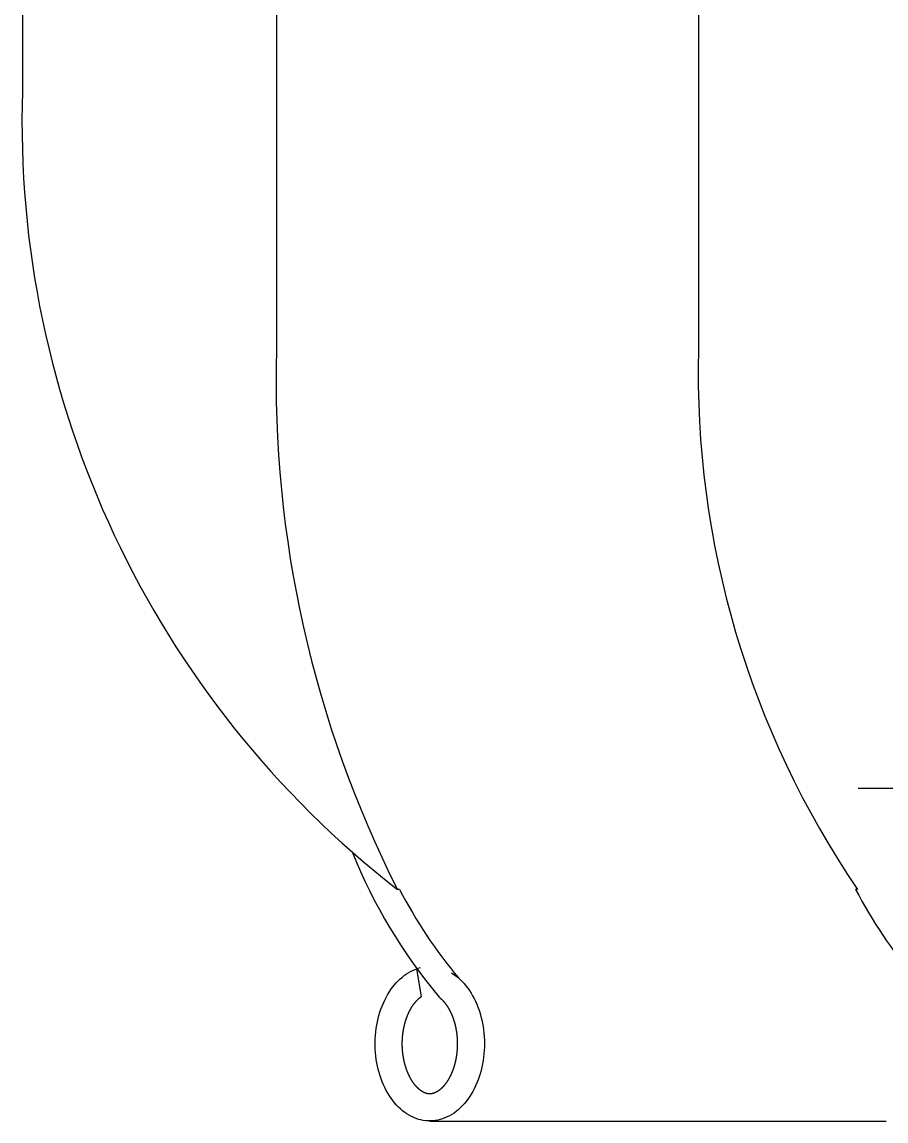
# Model space of a CAD drawing. Extents: x -277 to 885, y -771 to 197.
# Drawn here: x 127.92 to 159.79, y -417.68 to -377.13 of the extents above; entities that cross this region are included whole.
import ezdxf

# ---------------------------------------------------------------- set-up
doc = ezdxf.new("R2010")
doc.units = 0
doc.linetypes.add('CENTER', pattern=[50.8, 31.75, -6.35, 6.35, -6.35])
doc.layers.get('0').update_dxf_attribs({"linetype": 'CONTINUOUS'})
doc.layers.add('CENTER', color=1, linetype='CONTINUOUS')

msp = doc.modelspace()

# ---------------------------------------------------------------- linework, layer by layer
at = {"color": 7, "linetype": 'CONTINUOUS'}
for p, q in [((137.309, -365.683), (137.309, -389.226)), ((152.876, -365.683), (152.876, -389.226)), ((127.94, -376.042), (127.94, -379.683)), ((141.842, -409.138), (141.771, -409.138)), ((158.742, -409.138), (158.671, -409.138)), ((142.665, -413.084), (142.49, -412.063)), ((142.966, -417.683), (159.795, -417.683))]:
    msp.add_line(p, q, dxfattribs=at)
msp.add_polyline3d([(143.768, -412.218, 0), (143.849, -412.271, 0), (143.929, -412.33, 0), (144.007, -412.393, 0), (144.083, -412.461, 0), (144.157, -412.534, 0), (144.228, -412.611, 0), (144.297, -412.693, 0), (144.363, -412.779, 0), (144.426, -412.869, 0), (144.486, -412.963, 0), (144.544, -413.06, 0), (144.598, -413.162, 0), (144.649, -413.266, 0), (144.697, -413.374, 0), (144.741, -413.484, 0), (144.782, -413.597, 0), (144.819, -413.713, 0), (144.852, -413.831, 0), (144.882, -413.951, 0), (144.908, -414.072, 0), (144.93, -414.195, 0), (144.948, -414.32, 0), (144.962, -414.445, 0), (144.972, -414.571, 0), (144.979, -414.698, 0), (144.981, -414.825, 0), (144.979, -414.952, 0), (144.973, -415.079, 0), (144.964, -415.205, 0), (144.95, -415.33, 0), (144.932, -415.455, 0), (144.911, -415.578, 0), (144.885, -415.7, 0), (144.856, -415.82, 0), (144.823, -415.938, 0), (144.786, -416.054, 0), (144.746, -416.168, 0), (144.702, -416.278, 0), (144.655, -416.386, 0), (144.604, -416.491, 0), (144.551, -416.593, 0), (144.494, -416.691, 0), (144.433, -416.785, 0), (144.371, -416.876, 0), (144.305, -416.962, 0), (144.236, -417.045, 0), (144.165, -417.122, 0), (144.092, -417.196, 0), (144.017, -417.264, 0), (143.939, -417.328, 0), (143.859, -417.387, 0), (143.778, -417.441, 0), (143.695, -417.489, 0), (143.611, -417.533, 0), (143.525, -417.571, 0), (143.438, -417.603, 0), (143.35, -417.63, 0), (143.262, -417.652, 0), (143.173, -417.668, 0), (143.083, -417.678, 0), (142.994, -417.682, 0), (142.904, -417.681, 0), (142.814, -417.675, 0), (142.725, -417.662, 0), (142.636, -417.644, 0), (142.548, -417.621, 0), (142.46, -417.592, 0), (142.374, -417.557, 0), (142.289, -417.517, 0), (142.205, -417.472, 0), (142.122, -417.421, 0), (142.042, -417.366, 0), (141.963, -417.305, 0), (141.886, -417.239, 0), (141.811, -417.169, 0), (141.739, -417.094, 0), (141.669, -417.014, 0), (141.601, -416.93, 0), (141.537, -416.842, 0), (141.475, -416.75, 0), (141.416, -416.655, 0), (141.36, -416.555, 0), (141.307, -416.452, 0), (141.258, -416.346, 0), (141.212, -416.237, 0), (141.169, -416.125, 0), (141.131, -416.011, 0), (141.095, -415.894, 0), (141.064, -415.775, 0), (141.036, -415.654, 0), (141.012, -415.532, 0), (140.992, -415.408, 0), (140.976, -415.283, 0), (140.963, -415.158, 0), (140.955, -415.031, 0), (140.951, -414.904, 0), (140.951, -414.777, 0), (140.954, -414.65, 0), (140.962, -414.524, 0), (140.974, -414.398, 0), (140.99, -414.273, 0), (141.009, -414.149, 0), (141.033, -414.026, 0), (141.06, -413.905, 0), (141.091, -413.786, 0), (141.126, -413.669, 0), (141.164, -413.555, 0), (141.206, -413.442, 0), (141.252, -413.333, 0), (141.301, -413.226, 0), (141.353, -413.123, 0), (141.409, -413.023, 0), (141.467, -412.927, 0), (141.529, -412.834, 0), (141.593, -412.746, 0), (141.66, -412.662, 0), (141.73, -412.581, 0), (141.802, -412.506, 0), (141.876, -412.435, 0), (141.953, -412.369, 0), (142.032, -412.307, 0), (142.112, -412.251, 0), (142.194, -412.2, 0), (142.278, -412.154, 0), (142.363, -412.113, 0), (142.449, -412.078, 0), (142.537, -412.048, 0), (142.625, -412.024, 0)], dxfattribs=at)
at = {"color": 7}
msp.add_polyline3d([(143.312, -413.116, 0), (143.316, -413.119, 0), (143.32, -413.123, 0), (143.324, -413.126, 0), (143.328, -413.129, 0), (143.332, -413.132, 0), (143.336, -413.136, 0), (143.34, -413.139, 0), (143.345, -413.142, 0), (143.349, -413.146, 0), (143.353, -413.149, 0), (143.357, -413.153, 0), (143.361, -413.157, 0), (143.366, -413.16, 0), (143.37, -413.164, 0), (143.374, -413.168, 0), (143.378, -413.171, 0), (143.383, -413.175, 0), (143.387, -413.179, 0), (143.391, -413.183, 0), (143.395, -413.187, 0), (143.4, -413.191, 0), (143.404, -413.195, 0), (143.408, -413.199, 0), (143.412, -413.203, 0), (143.417, -413.208, 0), (143.421, -413.212, 0), (143.425, -413.216, 0), (143.429, -413.221, 0), (143.434, -413.225, 0), (143.438, -413.229, 0), (143.442, -413.234, 0), (143.447, -413.239, 0), (143.451, -413.243, 0), (143.455, -413.248, 0), (143.46, -413.252, 0), (143.464, -413.257, 0), (143.468, -413.262, 0), (143.473, -413.267, 0), (143.477, -413.272, 0), (143.481, -413.277, 0), (143.485, -413.282, 0), (143.49, -413.287, 0), (143.494, -413.292, 0), (143.498, -413.297, 0), (143.503, -413.302, 0), (143.507, -413.307, 0), (143.511, -413.312, 0), (143.516, -413.318, 0), (143.52, -413.323, 0), (143.524, -413.328, 0), (143.528, -413.334, 0), (143.533, -413.339, 0), (143.537, -413.345, 0), (143.541, -413.35, 0), (143.546, -413.356, 0), (143.55, -413.362, 0), (143.554, -413.367, 0), (143.558, -413.373, 0), (143.563, -413.379, 0), (143.567, -413.385, 0), (143.571, -413.391, 0), (143.575, -413.397, 0), (143.579, -413.402, 0), (143.584, -413.409, 0), (143.588, -413.415, 0), (143.592, -413.421, 0), (143.596, -413.427, 0), (143.6, -413.433, 0), (143.604, -413.439, 0), (143.609, -413.446, 0), (143.613, -413.452, 0), (143.617, -413.458, 0), (143.621, -413.465, 0), (143.625, -413.471, 0), (143.629, -413.478, 0), (143.633, -413.485, 0), (143.637, -413.491, 0), (143.641, -413.498, 0), (143.645, -413.505, 0), (143.649, -413.511, 0), (143.654, -413.518, 0), (143.658, -413.525, 0), (143.661, -413.532, 0), (143.665, -413.539, 0), (143.669, -413.546, 0), (143.673, -413.553, 0), (143.677, -413.56, 0), (143.681, -413.567, 0), (143.685, -413.574, 0), (143.689, -413.581, 0), (143.693, -413.589, 0), (143.697, -413.596, 0), (143.701, -413.603, 0), (143.704, -413.611, 0), (143.708, -413.618, 0), (143.712, -413.625, 0), (143.716, -413.633, 0), (143.719, -413.64, 0), (143.723, -413.648, 0), (143.727, -413.656, 0), (143.731, -413.663, 0), (143.734, -413.671, 0), (143.738, -413.679, 0), (143.742, -413.686, 0), (143.745, -413.694, 0), (143.749, -413.702, 0), (143.752, -413.71, 0), (143.756, -413.718, 0), (143.759, -413.726, 0), (143.763, -413.734, 0), (143.766, -413.742, 0), (143.77, -413.75, 0), (143.773, -413.758, 0), (143.777, -413.766, 0), (143.78, -413.774, 0), (143.784, -413.782, 0), (143.787, -413.791, 0), (143.79, -413.799, 0), (143.794, -413.807, 0), (143.797, -413.816, 0), (143.8, -413.824, 0), (143.803, -413.832, 0), (143.807, -413.841, 0), (143.81, -413.849, 0), (143.813, -413.858, 0), (143.816, -413.866, 0), (143.819, -413.875, 0), (143.822, -413.884, 0), (143.825, -413.892, 0), (143.828, -413.901, 0), (143.831, -413.91, 0), (143.834, -413.918, 0), (143.837, -413.927, 0), (143.84, -413.936, 0), (143.843, -413.945, 0), (143.846, -413.954, 0), (143.849, -413.962, 0), (143.852, -413.971, 0), (143.855, -413.98, 0), (143.858, -413.989, 0), (143.86, -413.998, 0), (143.863, -414.007, 0), (143.866, -414.016, 0), (143.868, -414.026, 0), (143.871, -414.035, 0), (143.874, -414.044, 0), (143.876, -414.053, 0), (143.879, -414.062, 0), (143.881, -414.071, 0), (143.884, -414.081, 0), (143.886, -414.09, 0), (143.889, -414.099, 0), (143.891, -414.109, 0), (143.894, -414.118, 0), (143.896, -414.127, 0), (143.898, -414.137, 0), (143.901, -414.146, 0), (143.903, -414.156, 0), (143.905, -414.165, 0), (143.907, -414.175, 0), (143.909, -414.184, 0), (143.912, -414.194, 0), (143.914, -414.203, 0), (143.916, -414.213, 0), (143.918, -414.222, 0), (143.92, -414.232, 0), (143.922, -414.242, 0), (143.924, -414.251, 0), (143.926, -414.261, 0), (143.928, -414.271, 0), (143.929, -414.281, 0), (143.931, -414.29, 0), (143.933, -414.3, 0), (143.935, -414.31, 0), (143.937, -414.32, 0), (143.938, -414.329, 0), (143.94, -414.339, 0), (143.942, -414.349, 0), (143.943, -414.359, 0), (143.945, -414.369, 0), (143.946, -414.379, 0), (143.948, -414.389, 0), (143.949, -414.399, 0), (143.951, -414.409, 0), (143.952, -414.419, 0), (143.953, -414.429, 0), (143.955, -414.439, 0), (143.956, -414.449, 0), (143.957, -414.459, 0), (143.959, -414.469, 0), (143.96, -414.479, 0), (143.961, -414.489, 0), (143.962, -414.499, 0), (143.963, -414.509, 0), (143.964, -414.519, 0), (143.965, -414.529, 0), (143.966, -414.539, 0), (143.967, -414.549, 0), (143.968, -414.559, 0), (143.969, -414.57, 0), (143.97, -414.58, 0), (143.971, -414.59, 0), (143.972, -414.6, 0), (143.973, -414.61, 0), (143.973, -414.62, 0), (143.974, -414.631, 0), (143.975, -414.641, 0), (143.975, -414.651, 0), (143.976, -414.661, 0), (143.977, -414.671, 0), (143.977, -414.682, 0), (143.978, -414.692, 0), (143.978, -414.702, 0), (143.978, -414.712, 0), (143.979, -414.723, 0), (143.979, -414.733, 0), (143.979, -414.743, 0), (143.98, -414.753, 0), (143.98, -414.763, 0), (143.98, -414.774, 0), (143.98, -414.784, 0), (143.981, -414.794, 0), (143.981, -414.805, 0), (143.981, -414.815, 0), (143.981, -414.825, 0), (143.981, -414.835, 0), (143.981, -414.846, 0), (143.981, -414.856, 0), (143.981, -414.866, 0), (143.98, -414.876, 0), (143.98, -414.887, 0), (143.98, -414.897, 0), (143.98, -414.907, 0), (143.979, -414.917, 0), (143.979, -414.928, 0), (143.979, -414.938, 0), (143.978, -414.948, 0), (143.978, -414.958, 0), (143.978, -414.969, 0), (143.977, -414.979, 0), (143.977, -414.989, 0), (143.976, -414.999, 0), (143.975, -415.009, 0), (143.975, -415.02, 0), (143.974, -415.03, 0), (143.973, -415.04, 0), (143.973, -415.05, 0), (143.972, -415.06, 0), (143.971, -415.071, 0), (143.97, -415.081, 0), (143.969, -415.091, 0), (143.968, -415.101, 0), (143.968, -415.111, 0), (143.967, -415.121, 0), (143.966, -415.131, 0), (143.965, -415.141, 0), (143.963, -415.152, 0), (143.962, -415.162, 0), (143.961, -415.172, 0), (143.96, -415.182, 0), (143.959, -415.192, 0), (143.958, -415.202, 0), (143.956, -415.212, 0), (143.955, -415.222, 0), (143.954, -415.232, 0), (143.952, -415.242, 0), (143.951, -415.252, 0), (143.95, -415.262, 0), (143.948, -415.272, 0), (143.947, -415.282, 0), (143.945, -415.292, 0), (143.944, -415.301, 0), (143.942, -415.311, 0), (143.94, -415.321, 0), (143.939, -415.331, 0), (143.937, -415.341, 0), (143.935, -415.351, 0), (143.934, -415.36, 0), (143.932, -415.37, 0), (143.93, -415.38, 0), (143.928, -415.39, 0), (143.926, -415.399, 0), (143.924, -415.409, 0), (143.923, -415.419, 0), (143.921, -415.429, 0), (143.919, -415.438, 0), (143.917, -415.448, 0), (143.914, -415.457, 0), (143.912, -415.467, 0), (143.91, -415.477, 0), (143.908, -415.486, 0), (143.906, -415.496, 0), (143.904, -415.505, 0), (143.902, -415.515, 0), (143.899, -415.524, 0), (143.897, -415.533, 0), (143.895, -415.543, 0), (143.892, -415.552, 0), (143.89, -415.562, 0), (143.887, -415.571, 0), (143.885, -415.58, 0), (143.883, -415.589, 0), (143.88, -415.599, 0), (143.877, -415.608, 0), (143.875, -415.617, 0), (143.872, -415.626, 0), (143.87, -415.635, 0), (143.867, -415.645, 0), (143.864, -415.654, 0), (143.862, -415.663, 0), (143.859, -415.672, 0), (143.856, -415.681, 0), (143.853, -415.69, 0), (143.851, -415.699, 0), (143.848, -415.707, 0), (143.845, -415.716, 0), (143.842, -415.725, 0), (143.839, -415.734, 0), (143.836, -415.743, 0), (143.833, -415.752, 0), (143.83, -415.76, 0), (143.827, -415.769, 0), (143.824, -415.778, 0), (143.821, -415.786, 0), (143.818, -415.795, 0), (143.815, -415.803, 0), (143.811, -415.812, 0), (143.808, -415.82, 0), (143.805, -415.829, 0), (143.802, -415.837, 0), (143.798, -415.846, 0), (143.795, -415.854, 0), (143.792, -415.862, 0), (143.788, -415.87, 0), (143.785, -415.879, 0), (143.782, -415.887, 0), (143.778, -415.895, 0), (143.775, -415.903, 0), (143.771, -415.911, 0), (143.768, -415.919, 0), (143.764, -415.927, 0), (143.761, -415.935, 0), (143.757, -415.943, 0), (143.754, -415.951, 0), (143.75, -415.959, 0), (143.747, -415.967, 0), (143.743, -415.975, 0), (143.739, -415.983, 0), (143.736, -415.99, 0), (143.732, -415.998, 0), (143.728, -416.006, 0), (143.725, -416.013, 0), (143.721, -416.021, 0), (143.717, -416.028, 0), (143.713, -416.036, 0), (143.71, -416.043, 0), (143.706, -416.051, 0), (143.702, -416.058, 0), (143.698, -416.065, 0), (143.694, -416.073, 0), (143.691, -416.08, 0), (143.687, -416.087, 0), (143.683, -416.094, 0), (143.679, -416.101, 0), (143.675, -416.108, 0), (143.671, -416.116, 0), (143.667, -416.123, 0), (143.663, -416.13, 0), (143.659, -416.136, 0), (143.655, -416.143, 0), (143.651, -416.15, 0), (143.647, -416.157, 0), (143.643, -416.164, 0), (143.639, -416.17, 0), (143.635, -416.177, 0), (143.631, -416.184, 0), (143.627, -416.19, 0), (143.623, -416.197, 0), (143.619, -416.203, 0), (143.615, -416.21, 0), (143.61, -416.216, 0), (143.606, -416.223, 0), (143.602, -416.229, 0), (143.598, -416.235, 0), (143.594, -416.241, 0), (143.59, -416.248, 0), (143.585, -416.254, 0), (143.581, -416.26, 0), (143.577, -416.266, 0), (143.573, -416.272, 0), (143.569, -416.278, 0), (143.564, -416.284, 0), (143.56, -416.289, 0), (143.556, -416.295, 0), (143.552, -416.301, 0), (143.548, -416.307, 0), (143.543, -416.312, 0), (143.539, -416.318, 0), (143.535, -416.324, 0), (143.53, -416.329, 0), (143.526, -416.335, 0), (143.522, -416.34, 0), (143.518, -416.345, 0), (143.513, -416.351, 0), (143.509, -416.356, 0), (143.505, -416.361, 0), (143.5, -416.366, 0), (143.496, -416.372, 0), (143.492, -416.377, 0), (143.488, -416.382, 0), (143.483, -416.387, 0), (143.479, -416.392, 0), (143.475, -416.397, 0), (143.47, -416.401, 0), (143.466, -416.406, 0), (143.462, -416.411, 0), (143.457, -416.416, 0), (143.453, -416.42, 0), (143.449, -416.425, 0), (143.445, -416.429, 0), (143.44, -416.434, 0), (143.436, -416.438, 0), (143.432, -416.443, 0), (143.427, -416.447, 0), (143.423, -416.451, 0), (143.419, -416.456, 0), (143.415, -416.46, 0), (143.41, -416.464, 0), (143.406, -416.468, 0), (143.402, -416.472, 0), (143.398, -416.476, 0), (143.393, -416.48, 0), (143.389, -416.484, 0), (143.385, -416.488, 0), (143.381, -416.492, 0), (143.376, -416.496, 0), (143.372, -416.499, 0), (143.368, -416.503, 0), (143.364, -416.507, 0), (143.36, -416.51, 0), (143.355, -416.514, 0), (143.351, -416.518, 0), (143.347, -416.521, 0), (143.343, -416.524, 0), (143.339, -416.528, 0), (143.334, -416.531, 0), (143.33, -416.534, 0), (143.326, -416.538, 0), (143.322, -416.541, 0), (143.318, -416.544, 0), (143.314, -416.547, 0), (143.31, -416.55, 0), (143.306, -416.553, 0), (143.302, -416.556, 0), (143.298, -416.559, 0), (143.294, -416.562, 0), (143.29, -416.565, 0), (143.285, -416.568, 0), (143.281, -416.571, 0), (143.277, -416.574, 0), (143.273, -416.576, 0), (143.27, -416.579, 0), (143.266, -416.582, 0), (143.262, -416.584, 0), (143.258, -416.587, 0), (143.254, -416.589, 0), (143.25, -416.592, 0), (143.246, -416.594, 0), (143.242, -416.596, 0), (143.238, -416.599, 0), (143.234, -416.601, 0), (143.23, -416.603, 0), (143.227, -416.606, 0), (143.223, -416.608, 0), (143.219, -416.61, 0), (143.215, -416.612, 0), (143.212, -416.614, 0), (143.208, -416.616, 0), (143.204, -416.618, 0), (143.2, -416.62, 0), (143.197, -416.622, 0), (143.193, -416.624, 0), (143.189, -416.626, 0), (143.186, -416.627, 0), (143.182, -416.629, 0), (143.179, -416.631, 0), (143.175, -416.633, 0), (143.171, -416.634, 0), (143.168, -416.636, 0), (143.164, -416.638, 0), (143.161, -416.639, 0), (143.157, -416.641, 0), (143.154, -416.642, 0), (143.15, -416.644, 0), (143.147, -416.645, 0), (143.144, -416.646, 0), (143.14, -416.648, 0), (143.137, -416.649, 0), (143.133, -416.65, 0), (143.13, -416.652, 0), (143.127, -416.653, 0), (143.123, -416.654, 0), (143.12, -416.655, 0), (143.117, -416.657, 0), (143.113, -416.658, 0), (143.11, -416.659, 0), (143.107, -416.66, 0), (143.104, -416.661, 0), (143.1, -416.662, 0), (143.097, -416.663, 0), (143.094, -416.664, 0), (143.091, -416.665, 0), (143.088, -416.666, 0), (143.084, -416.667, 0), (143.081, -416.668, 0), (143.078, -416.668, 0), (143.075, -416.669, 0), (143.072, -416.67, 0), (143.069, -416.671, 0), (143.066, -416.671, 0), (143.063, -416.672, 0), (143.06, -416.673, 0), (143.056, -416.673, 0), (143.053, -416.674, 0), (143.05, -416.675, 0), (143.047, -416.675, 0), (143.044, -416.676, 0), (143.041, -416.676, 0), (143.038, -416.677, 0), (143.035, -416.677, 0), (143.032, -416.678, 0), (143.029, -416.678, 0), (143.026, -416.679, 0), (143.023, -416.679, 0), (143.02, -416.679, 0), (143.017, -416.68, 0), (143.014, -416.68, 0), (143.011, -416.68, 0), (143.008, -416.681, 0), (143.006, -416.681, 0), (143.003, -416.681, 0), (143, -416.681, 0), (142.997, -416.682, 0), (142.994, -416.682, 0), (142.991, -416.682, 0), (142.988, -416.682, 0), (142.985, -416.682, 0), (142.982, -416.682, 0), (142.979, -416.683, 0), (142.976, -416.683, 0), (142.974, -416.683, 0), (142.971, -416.683, 0), (142.968, -416.683, 0), (142.965, -416.683, 0), (142.962, -416.683, 0), (142.959, -416.683, 0), (142.956, -416.683, 0), (142.953, -416.683, 0), (142.95, -416.682, 0), (142.948, -416.682, 0), (142.945, -416.682, 0), (142.942, -416.682, 0), (142.939, -416.682, 0), (142.936, -416.682, 0), (142.933, -416.682, 0), (142.93, -416.681, 0), (142.927, -416.681, 0), (142.924, -416.681, 0), (142.921, -416.681, 0), (142.918, -416.68, 0), (142.916, -416.68, 0), (142.913, -416.68, 0), (142.91, -416.679, 0), (142.907, -416.679, 0), (142.904, -416.678, 0), (142.901, -416.678, 0), (142.898, -416.678, 0), (142.895, -416.677, 0), (142.892, -416.677, 0), (142.889, -416.676, 0), (142.886, -416.675, 0), (142.883, -416.675, 0), (142.88, -416.674, 0), (142.877, -416.674, 0), (142.874, -416.673, 0), (142.87, -416.672, 0), (142.867, -416.672, 0), (142.864, -416.671, 0), (142.861, -416.67, 0), (142.858, -416.669, 0), (142.855, -416.669, 0), (142.852, -416.668, 0), (142.849, -416.667, 0), (142.845, -416.666, 0), (142.842, -416.665, 0), (142.839, -416.664, 0), (142.836, -416.663, 0), (142.833, -416.662, 0), (142.829, -416.661, 0), (142.826, -416.66, 0), (142.823, -416.659, 0), (142.82, -416.658, 0), (142.816, -416.657, 0), (142.813, -416.656, 0), (142.81, -416.655, 0), (142.807, -416.654, 0), (142.803, -416.652, 0), (142.8, -416.651, 0), (142.796, -416.65, 0), (142.793, -416.648, 0), (142.79, -416.647, 0), (142.786, -416.646, 0), (142.783, -416.644, 0), (142.779, -416.643, 0), (142.776, -416.641, 0), (142.772, -416.64, 0), (142.769, -416.638, 0), (142.765, -416.637, 0), (142.762, -416.635, 0), (142.758, -416.634, 0), (142.755, -416.632, 0), (142.751, -416.63, 0), (142.747, -416.628, 0), (142.744, -416.627, 0), (142.74, -416.625, 0), (142.736, -416.623, 0), (142.733, -416.621, 0), (142.729, -416.619, 0), (142.725, -416.617, 0), (142.721, -416.615, 0), (142.718, -416.613, 0), (142.714, -416.611, 0), (142.71, -416.609, 0), (142.706, -416.607, 0), (142.703, -416.605, 0), (142.699, -416.602, 0), (142.695, -416.6, 0), (142.691, -416.598, 0), (142.687, -416.595, 0), (142.683, -416.593, 0), (142.679, -416.591, 0), (142.676, -416.588, 0), (142.672, -416.586, 0), (142.668, -416.583, 0), (142.664, -416.58, 0), (142.66, -416.578, 0), (142.656, -416.575, 0), (142.652, -416.572, 0), (142.648, -416.57, 0), (142.644, -416.567, 0), (142.64, -416.564, 0), (142.636, -416.561, 0), (142.632, -416.558, 0), (142.628, -416.555, 0), (142.624, -416.552, 0), (142.62, -416.549, 0), (142.616, -416.546, 0), (142.611, -416.543, 0), (142.607, -416.54, 0), (142.603, -416.537, 0), (142.599, -416.533, 0), (142.595, -416.53, 0), (142.591, -416.527, 0), (142.587, -416.523, 0), (142.582, -416.52, 0), (142.578, -416.516, 0), (142.574, -416.513, 0), (142.57, -416.509, 0), (142.566, -416.505, 0), (142.562, -416.502, 0), (142.557, -416.498, 0), (142.553, -416.494, 0), (142.549, -416.49, 0), (142.545, -416.487, 0), (142.54, -416.483, 0), (142.536, -416.479, 0), (142.532, -416.475, 0), (142.528, -416.471, 0), (142.523, -416.467, 0), (142.519, -416.462, 0), (142.515, -416.458, 0), (142.51, -416.454, 0), (142.506, -416.45, 0), (142.502, -416.445, 0), (142.498, -416.441, 0), (142.493, -416.436, 0), (142.489, -416.432, 0), (142.485, -416.427, 0), (142.48, -416.423, 0), (142.476, -416.418, 0), (142.472, -416.413, 0), (142.467, -416.409, 0), (142.463, -416.404, 0), (142.459, -416.399, 0), (142.455, -416.394, 0), (142.45, -416.389, 0), (142.446, -416.384, 0), (142.442, -416.379, 0), (142.437, -416.374, 0), (142.433, -416.369, 0), (142.429, -416.364, 0), (142.424, -416.359, 0), (142.42, -416.354, 0), (142.416, -416.348, 0), (142.412, -416.343, 0), (142.407, -416.338, 0), (142.403, -416.332, 0), (142.399, -416.327, 0), (142.394, -416.321, 0), (142.39, -416.316, 0), (142.386, -416.31, 0), (142.382, -416.304, 0), (142.377, -416.299, 0), (142.373, -416.293, 0), (142.369, -416.287, 0), (142.365, -416.281, 0), (142.36, -416.275, 0), (142.356, -416.269, 0), (142.352, -416.263, 0), (142.348, -416.257, 0), (142.344, -416.251, 0), (142.339, -416.245, 0), (142.335, -416.239, 0), (142.331, -416.233, 0), (142.327, -416.226, 0), (142.323, -416.22, 0), (142.319, -416.214, 0), (142.314, -416.207, 0), (142.31, -416.201, 0), (142.306, -416.194, 0), (142.302, -416.188, 0), (142.298, -416.181, 0), (142.294, -416.175, 0), (142.29, -416.168, 0), (142.286, -416.161, 0), (142.282, -416.154, 0), (142.278, -416.148, 0), (142.274, -416.141, 0), (142.27, -416.134, 0), (142.266, -416.127, 0), (142.262, -416.12, 0), (142.258, -416.113, 0), (142.254, -416.106, 0), (142.25, -416.099, 0), (142.246, -416.092, 0), (142.242, -416.084, 0), (142.239, -416.077, 0), (142.235, -416.07, 0), (142.231, -416.063, 0), (142.227, -416.055, 0), (142.223, -416.048, 0), (142.219, -416.04, 0), (142.216, -416.033, 0), (142.212, -416.025, 0), (142.208, -416.018, 0), (142.205, -416.01, 0), (142.201, -416.002, 0), (142.197, -415.995, 0), (142.194, -415.987, 0), (142.19, -415.979, 0), (142.186, -415.971, 0), (142.183, -415.964, 0), (142.179, -415.956, 0), (142.176, -415.948, 0), (142.172, -415.94, 0), (142.169, -415.932, 0), (142.165, -415.924, 0), (142.162, -415.916, 0), (142.158, -415.908, 0), (142.155, -415.9, 0), (142.151, -415.891, 0), (142.148, -415.883, 0), (142.145, -415.875, 0), (142.141, -415.867, 0), (142.138, -415.858, 0), (142.135, -415.85, 0), (142.131, -415.842, 0), (142.128, -415.833, 0), (142.125, -415.825, 0), (142.122, -415.816, 0), (142.119, -415.808, 0), (142.115, -415.799, 0), (142.112, -415.791, 0), (142.109, -415.782, 0), (142.106, -415.773, 0), (142.103, -415.765, 0), (142.1, -415.756, 0), (142.097, -415.747, 0), (142.094, -415.739, 0), (142.091, -415.73, 0), (142.088, -415.721, 0), (142.085, -415.712, 0), (142.082, -415.703, 0), (142.08, -415.694, 0), (142.077, -415.685, 0), (142.074, -415.676, 0), (142.071, -415.667, 0), (142.069, -415.658, 0), (142.066, -415.649, 0), (142.063, -415.64, 0), (142.06, -415.631, 0), (142.058, -415.622, 0), (142.055, -415.613, 0), (142.053, -415.604, 0), (142.05, -415.594, 0), (142.048, -415.585, 0), (142.045, -415.576, 0), (142.043, -415.567, 0), (142.04, -415.557, 0), (142.038, -415.548, 0), (142.035, -415.538, 0), (142.033, -415.529, 0), (142.031, -415.52, 0), (142.029, -415.51, 0), (142.026, -415.501, 0), (142.024, -415.491, 0), (142.022, -415.482, 0), (142.02, -415.472, 0), (142.018, -415.463, 0), (142.015, -415.453, 0), (142.013, -415.443, 0), (142.011, -415.434, 0), (142.009, -415.424, 0), (142.007, -415.415, 0), (142.005, -415.405, 0), (142.004, -415.395, 0), (142.002, -415.385, 0), (142, -415.376, 0), (141.998, -415.366, 0), (141.996, -415.356, 0), (141.995, -415.346, 0), (141.993, -415.337, 0), (141.991, -415.327, 0), (141.99, -415.317, 0), (141.988, -415.307, 0), (141.986, -415.297, 0), (141.985, -415.287, 0), (141.983, -415.277, 0), (141.982, -415.267, 0), (141.981, -415.257, 0), (141.979, -415.247, 0), (141.978, -415.237, 0), (141.976, -415.227, 0), (141.975, -415.217, 0), (141.974, -415.207, 0), (141.973, -415.197, 0), (141.971, -415.187, 0), (141.97, -415.177, 0), (141.969, -415.167, 0), (141.968, -415.157, 0), (141.967, -415.147, 0), (141.966, -415.137, 0), (141.965, -415.127, 0), (141.964, -415.117, 0), (141.963, -415.107, 0), (141.962, -415.096, 0), (141.961, -415.086, 0), (141.96, -415.076, 0), (141.96, -415.066, 0), (141.959, -415.056, 0), (141.958, -415.046, 0), (141.957, -415.035, 0), (141.957, -415.025, 0), (141.956, -415.015, 0), (141.956, -415.005, 0), (141.955, -414.995, 0), (141.954, -414.984, 0), (141.954, -414.974, 0), (141.954, -414.964, 0), (141.953, -414.954, 0), (141.953, -414.943, 0), (141.952, -414.933, 0), (141.952, -414.923, 0), (141.952, -414.913, 0), (141.952, -414.902, 0), (141.951, -414.892, 0), (141.951, -414.882, 0), (141.951, -414.872, 0), (141.951, -414.861, 0), (141.951, -414.851, 0), (141.951, -414.841, 0), (141.951, -414.831, 0), (141.951, -414.82, 0), (141.951, -414.81, 0), (141.951, -414.8, 0), (141.951, -414.79, 0), (141.951, -414.779, 0), (141.951, -414.769, 0), (141.952, -414.759, 0), (141.952, -414.749, 0), (141.952, -414.738, 0), (141.952, -414.728, 0), (141.953, -414.718, 0), (141.953, -414.708, 0), (141.954, -414.697, 0), (141.954, -414.687, 0), (141.955, -414.677, 0), (141.955, -414.667, 0), (141.956, -414.656, 0), (141.956, -414.646, 0), (141.957, -414.636, 0), (141.958, -414.626, 0), (141.958, -414.616, 0), (141.959, -414.606, 0), (141.96, -414.595, 0), (141.961, -414.585, 0), (141.961, -414.575, 0), (141.962, -414.565, 0), (141.963, -414.555, 0), (141.964, -414.545, 0), (141.965, -414.535, 0), (141.966, -414.524, 0), (141.967, -414.514, 0), (141.968, -414.504, 0), (141.969, -414.494, 0), (141.971, -414.484, 0), (141.972, -414.474, 0), (141.973, -414.464, 0), (141.974, -414.454, 0), (141.975, -414.444, 0), (141.977, -414.434, 0), (141.978, -414.424, 0), (141.98, -414.414, 0), (141.981, -414.404, 0), (141.982, -414.394, 0), (141.984, -414.384, 0), (141.985, -414.374, 0), (141.987, -414.364, 0), (141.989, -414.355, 0), (141.99, -414.345, 0), (141.992, -414.335, 0), (141.994, -414.325, 0), (141.995, -414.315, 0), (141.997, -414.305, 0), (141.999, -414.296, 0), (142.001, -414.286, 0), (142.003, -414.276, 0), (142.005, -414.266, 0), (142.006, -414.257, 0), (142.008, -414.247, 0), (142.01, -414.237, 0), (142.012, -414.228, 0), (142.014, -414.218, 0), (142.017, -414.209, 0), (142.019, -414.199, 0), (142.021, -414.189, 0), (142.023, -414.18, 0), (142.025, -414.17, 0), (142.027, -414.161, 0), (142.03, -414.151, 0), (142.032, -414.142, 0), (142.034, -414.133, 0), (142.037, -414.123, 0), (142.039, -414.114, 0), (142.041, -414.105, 0), (142.044, -414.095, 0), (142.046, -414.086, 0), (142.049, -414.077, 0), (142.051, -414.067, 0), (142.054, -414.058, 0), (142.056, -414.049, 0), (142.059, -414.04, 0), (142.062, -414.031, 0), (142.064, -414.022, 0), (142.067, -414.013, 0), (142.07, -414.003, 0), (142.072, -413.994, 0), (142.075, -413.985, 0), (142.078, -413.976, 0), (142.081, -413.968, 0), (142.084, -413.959, 0), (142.087, -413.95, 0), (142.089, -413.941, 0), (142.092, -413.932, 0), (142.095, -413.923, 0), (142.098, -413.915, 0), (142.101, -413.906, 0), (142.104, -413.897, 0), (142.107, -413.888, 0), (142.11, -413.88, 0), (142.114, -413.871, 0), (142.117, -413.863, 0), (142.12, -413.854, 0), (142.123, -413.846, 0), (142.126, -413.837, 0), (142.129, -413.829, 0), (142.133, -413.82, 0), (142.136, -413.812, 0), (142.139, -413.804, 0), (142.143, -413.795, 0), (142.146, -413.787, 0), (142.149, -413.779, 0), (142.153, -413.771, 0), (142.156, -413.762, 0), (142.159, -413.754, 0), (142.163, -413.746, 0), (142.166, -413.738, 0), (142.17, -413.73, 0), (142.173, -413.722, 0), (142.177, -413.714, 0), (142.18, -413.706, 0), (142.184, -413.698, 0), (142.188, -413.691, 0), (142.191, -413.683, 0), (142.195, -413.675, 0), (142.198, -413.667, 0), (142.202, -413.66, 0), (142.206, -413.652, 0), (142.21, -413.644, 0), (142.213, -413.637, 0), (142.217, -413.629, 0), (142.221, -413.622, 0), (142.225, -413.615, 0), (142.228, -413.607, 0), (142.232, -413.6, 0), (142.236, -413.593, 0), (142.24, -413.585, 0), (142.244, -413.578, 0), (142.248, -413.571, 0), (142.252, -413.564, 0), (142.256, -413.557, 0), (142.26, -413.55, 0), (142.263, -413.543, 0), (142.267, -413.536, 0), (142.271, -413.529, 0), (142.275, -413.522, 0), (142.279, -413.515, 0), (142.283, -413.508, 0), (142.288, -413.502, 0), (142.292, -413.495, 0), (142.296, -413.488, 0), (142.3, -413.482, 0), (142.304, -413.475, 0), (142.308, -413.469, 0), (142.312, -413.462, 0), (142.316, -413.456, 0), (142.32, -413.45, 0), (142.324, -413.443, 0), (142.329, -413.437, 0), (142.333, -413.431, 0), (142.337, -413.425, 0), (142.341, -413.418, 0), (142.345, -413.412, 0), (142.349, -413.406, 0), (142.354, -413.4, 0), (142.358, -413.394, 0), (142.362, -413.388, 0), (142.366, -413.383, 0), (142.371, -413.377, 0), (142.375, -413.371, 0), (142.379, -413.365, 0), (142.383, -413.36, 0), (142.388, -413.354, 0), (142.392, -413.348, 0), (142.396, -413.343, 0), (142.4, -413.337, 0), (142.405, -413.332, 0), (142.409, -413.326, 0), (142.413, -413.321, 0), (142.418, -413.316, 0), (142.422, -413.31, 0), (142.426, -413.305, 0), (142.43, -413.3, 0), (142.435, -413.295, 0), (142.439, -413.29, 0), (142.443, -413.285, 0), (142.448, -413.28, 0), (142.452, -413.275, 0), (142.456, -413.27, 0), (142.461, -413.265, 0), (142.465, -413.26, 0), (142.469, -413.255, 0), (142.473, -413.251, 0), (142.478, -413.246, 0), (142.482, -413.241, 0), (142.486, -413.237, 0), (142.491, -413.232, 0), (142.495, -413.228, 0), (142.499, -413.223, 0), (142.504, -413.219, 0), (142.508, -413.215, 0), (142.512, -413.21, 0), (142.516, -413.206, 0), (142.521, -413.202, 0), (142.525, -413.198, 0), (142.529, -413.194, 0), (142.534, -413.19, 0), (142.538, -413.185, 0), (142.542, -413.181, 0), (142.546, -413.178, 0), (142.551, -413.174, 0), (142.555, -413.17, 0), (142.559, -413.166, 0), (142.563, -413.162, 0), (142.567, -413.159, 0), (142.572, -413.155, 0), (142.576, -413.151, 0), (142.58, -413.148, 0), (142.584, -413.144, 0), (142.588, -413.141, 0), (142.593, -413.137, 0), (142.597, -413.134, 0), (142.601, -413.131, 0), (142.605, -413.127, 0), (142.609, -413.124, 0), (142.613, -413.121, 0), (142.617, -413.118, 0), (142.621, -413.115, 0), (142.625, -413.112, 0), (142.63, -413.109, 0), (142.634, -413.106, 0), (142.638, -413.103, 0), (142.642, -413.1, 0), (142.646, -413.097, 0), (142.65, -413.095, 0), (142.654, -413.092, 0), (142.658, -413.089, 0), (142.661, -413.086, 0), (142.665, -413.084, 0)], dxfattribs=at)
at = {"color": 7, "linetype": 'CONTINUOUS'}
for centre, radius, start, end in [((163.834, -380.803), 35.912, 178.2129, 232.0954), ((179.057, -390.326), 41.763, 178.4911, 206.7736), ((186.777, -390.059), 33.911, 178.5929, 214.2381), ((158.802, -400.187), 20.177, 202.0137, 219.8492), ((158.802, -400.187), 19.177, 207.8234, 219.5707), ((175.632, -400.187), 19.177, 207.8234, 219.5707)]:
    msp.add_arc(centre, radius, start, end, dxfattribs=at)
at = {"layer": 'CENTER', "color": 1, "linetype": 'CENTER'}
msp.add_line((158.764, -405.396), (172.148, -405.396), dxfattribs=at)

doc.saveas('drawing.dxf')
